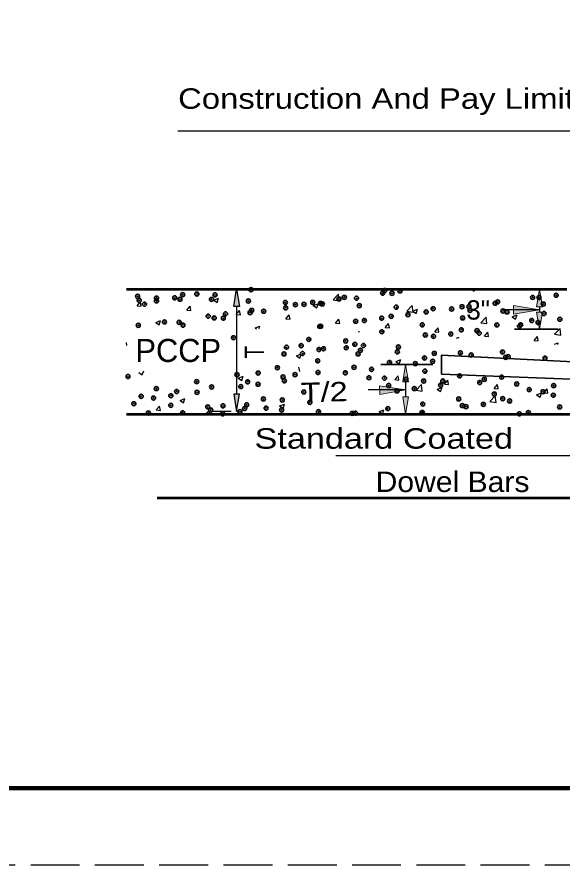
# Model space of a CAD drawing. Extents: x -26.7 to 8.7, y -11.7 to 10.3.
# Drawn here: x -11.96 to -8.42, y -11.73 to -6.21 of the extents above; entities that cross this region are included whole.
import ezdxf

# ---------------------------------------------------------------- set-up
doc = ezdxf.new("R2010")
doc.units = 0
doc.header["$LTSCALE"] = 0.053
doc.header["$PDMODE"] = 32
doc.header["$PDSIZE"] = 0.0265
doc.linetypes.add('LONG_DASHED', pattern=[7.5, 6, -1.5])
for name, color, linetype, lineweight in [('1', 7, 'Continuous', 35), ('3', 7, 'Continuous', 25), ('5', 7, 'Continuous', 13)]:
    doc.layers.add(name, color=color, linetype=linetype, lineweight=lineweight)

msp = doc.modelspace()

# ---------------------------------------------------------------- hatches: boundary and pattern name
at = {"layer": '1'}
for points in [[(-10.51658, -8.09508), (-10.55408, -8.09508), (-10.53533, -7.98258), (-10.53533, -7.98258)], [(-8.547, -8.09692), (-8.5845, -8.09692), (-8.56575, -7.98442), (-8.56575, -7.98442)], [(-8.547, -8.131), (-8.5845, -8.131), (-8.56575, -8.2435), (-8.56575, -8.2435)], [(-9.4175, -8.58558), (-9.455, -8.58558), (-9.43625, -8.47308), (-9.43625, -8.47308)], [(-10.51658, -8.66575), (-10.55408, -8.66575), (-10.53533, -8.77825), (-10.53533, -8.77825)], [(-9.4175, -8.68167), (-9.455, -8.68167), (-9.43625, -8.79417), (-9.43625, -8.79417)]]:
    msp.add_hatch(color=256, dxfattribs=at).paths.add_polyline_path(points)
at = {"layer": '3'}
for points in [[(-8.7345, -8.089), (-8.7345, -8.14525), (-8.56575, -8.11658), (-8.56575, -8.11658)], [(-9.60525, -8.61017), (-9.60475, -8.66642), (-9.43625, -8.63667), (-9.43625, -8.63667)]]:
    msp.add_hatch(color=256, dxfattribs=at).paths.add_polyline_path(points)

# ---------------------------------------------------------------- linework, layer by layer
at = {"layer": '1', "lineweight": 53}
for p, q in [((-11.25133, -7.98258), (-8.38742, -7.98258)), ((-11.25133, -8.79417), (-5.145, -8.79417)), ((-11.05133, -9.33908), (-5.145, -9.33908))]:
    msp.add_line(p, q, dxfattribs=at)
at = {"layer": '1', "lineweight": 25}
for p, q in [((-10.58417, -7.98258), (-10.69733, -7.98258)), ((-10.351, -7.98258), (-10.34842, -7.98308)), ((-10.34842, -7.98308), (-10.3485, -7.98258)), ((-9.00833, -7.98258), (-8.98967, -7.99525)), ((-8.98967, -7.99525), (-8.9855, -7.98258)), ((-10.68358, -8.05317), (-10.65208, -8.04108)), ((-10.66117, -8.06833), (-10.65208, -8.04108)), ((-9.90817, -8.05133), (-9.87308, -8.01483)), ((-9.86817, -8.05758), (-9.87308, -8.01483)), ((-11.18275, -8.091), (-11.16117, -8.06508)), ((-11.18275, -8.091), (-11.156, -8.09333)), ((-11.156, -8.09333), (-11.16117, -8.06508)), ((-10.86008, -8.11917), (-10.83833, -8.0935)), ((-10.83308, -8.12167), (-10.83833, -8.0935)), ((-10.68358, -8.05317), (-10.66125, -8.06833)), ((-10.53533, -8.09508), (-10.53533, -8.66575)), ((-10.03692, -8.08917), (-10.00542, -8.07708)), ((-10.03692, -8.08917), (-10.0145, -8.10433)), ((-10.0145, -8.10442), (-10.00542, -8.07708)), ((-9.90817, -8.05133), (-9.86817, -8.05758)), ((-9.428, -8.12583), (-9.39283, -8.08933)), ((-9.38783, -8.13208), (-9.39283, -8.08933)), ((-8.56575, -8.09692), (-8.56575, -8.131)), ((-10.86008, -8.11917), (-10.83308, -8.12167)), ((-10.53725, -8.1475), (-10.51558, -8.12167)), ((-10.53725, -8.1475), (-10.51042, -8.14983)), ((-10.51042, -8.14983), (-10.51558, -8.12167)), ((-10.2145, -8.17575), (-10.19275, -8.14983)), ((-10.18767, -8.17808), (-10.19275, -8.14983)), ((-9.428, -8.12583), (-9.38783, -8.13208)), ((-9.39008, -8.12533), (-9.35858, -8.11308)), ((-9.39008, -8.12533), (-9.36775, -8.14042)), ((-9.36775, -8.14042), (-9.35858, -8.11317)), ((-8.7435, -8.16133), (-8.712, -8.14917)), ((-8.72108, -8.1765), (-8.71192, -8.14917)), ((-11.06167, -8.19833), (-11.03017, -8.18625)), ((-11.06167, -8.19833), (-11.03933, -8.2135)), ((-11.03933, -8.2135), (-11.03017, -8.18625)), ((-10.2145, -8.17575), (-10.18767, -8.17808)), ((-9.89175, -8.20392), (-9.87008, -8.17808)), ((-9.89175, -8.20392), (-9.86483, -8.20633)), ((-9.86483, -8.20642), (-9.87008, -8.17808)), ((-9.569, -8.23225), (-9.54725, -8.20642)), ((-9.54208, -8.23458), (-9.54725, -8.20642)), ((-9.54208, -8.23458), (-9.54725, -8.20642)), ((-8.94758, -8.20033), (-8.91267, -8.16375)), ((-8.94758, -8.20033), (-8.90767, -8.2065)), ((-8.90767, -8.2065), (-8.91267, -8.16383)), ((-8.7435, -8.16133), (-8.72108, -8.17642)), ((-10.415, -8.23433), (-10.3835, -8.22225)), ((-10.415, -8.23433), (-10.40675, -8.23983)), ((-10.3895, -8.24008), (-10.3835, -8.22225)), ((-9.74167, -8.26017), (-9.73675, -8.25833)), ((-9.73742, -8.2605), (-9.73675, -8.25833)), ((-9.569, -8.23225), (-9.54208, -8.23458)), ((-9.24617, -8.2605), (-9.2245, -8.23458)), ((-9.24617, -8.2605), (-9.21925, -8.26275)), ((-9.21925, -8.26283), (-9.2245, -8.23458)), ((-8.92342, -8.28858), (-8.90175, -8.26283)), ((-8.89658, -8.29108), (-8.90175, -8.26283)), ((-8.46742, -8.27483), (-8.43233, -8.23825)), ((-8.42742, -8.28108), (-8.43233, -8.23833)), ((-9.10508, -8.30017), (-9.09008, -8.29433)), ((-9.09225, -8.301), (-9.09008, -8.29433)), ((-8.92342, -8.28858), (-8.89658, -8.29108)), ((-8.60075, -8.317), (-8.579, -8.29108)), ((-8.60075, -8.317), (-8.57375, -8.31925)), ((-8.57375, -8.31933), (-8.579, -8.29108)), ((-8.46742, -8.27483), (-8.42742, -8.281)), ((-11.24925, -8.347), (-11.25133, -8.32942)), ((-11.25133, -8.34667), (-11.24925, -8.347)), ((-8.4685, -8.34008), (-8.44333, -8.3305)), ((-8.447, -8.3415), (-8.44333, -8.3305)), ((-10.14642, -8.41558), (-10.11492, -8.40342)), ((-10.14642, -8.41558), (-10.11492, -8.40342)), ((-10.14642, -8.41558), (-10.124, -8.43067)), ((-10.124, -8.43075), (-10.11492, -8.40342)), ((-10.12508, -8.51658), (-10.13033, -8.48842)), ((-9.49958, -8.45167), (-9.46808, -8.43942)), ((-9.49958, -8.45167), (-9.47725, -8.46675)), ((-9.47725, -8.46675), (-9.46808, -8.43942)), ((-11.17117, -8.52475), (-11.14883, -8.53975)), ((-11.14883, -8.53975), (-11.13967, -8.51258)), ((-9.5065, -8.57067), (-9.48492, -8.54483)), ((-9.47967, -8.57308), (-9.48492, -8.54483)), ((-10.5245, -8.56075), (-10.493, -8.54858)), ((-10.5245, -8.56075), (-10.50208, -8.57575)), ((-10.50208, -8.57583), (-10.493, -8.54858)), ((-9.5065, -8.57067), (-9.47967, -8.57308)), ((-9.43625, -8.58558), (-9.43625, -8.68167)), ((-9.18375, -8.599), (-9.16208, -8.57308)), ((-9.18375, -8.599), (-9.15683, -8.60125)), ((-9.15683, -8.60133), (-9.16208, -8.57317)), ((-9.36825, -8.63875), (-9.33317, -8.60208)), ((-9.36825, -8.63875), (-9.32825, -8.64483)), ((-9.32825, -8.64483), (-9.33317, -8.60208)), ((-9.23108, -8.63275), (-9.19958, -8.62075)), ((-9.23108, -8.63275), (-9.20858, -8.64783)), ((-9.20858, -8.64783), (-9.19958, -8.62075)), ((-8.861, -8.62725), (-8.83933, -8.60133)), ((-8.861, -8.62725), (-8.83408, -8.6295)), ((-8.83408, -8.6295), (-8.83933, -8.60133)), ((-8.53817, -8.65533), (-8.5165, -8.6295)), ((-8.53817, -8.65533), (-8.51142, -8.65767)), ((-8.51142, -8.65783), (-8.5165, -8.62958)), ((-10.90258, -8.70583), (-10.87108, -8.69367)), ((-10.90258, -8.70583), (-10.88017, -8.721)), ((-10.88017, -8.721), (-10.87108, -8.69367)), ((-8.888, -8.71308), (-8.85292, -8.67667)), ((-8.84792, -8.71942), (-8.85292, -8.67667)), ((-8.58433, -8.66883), (-8.55283, -8.65675)), ((-8.58433, -8.66883), (-8.562, -8.68383)), ((-8.562, -8.68383), (-8.55283, -8.65675)), ((-11.05792, -8.76792), (-11.03625, -8.74208)), ((-11.03108, -8.77042), (-11.03625, -8.74225)), ((-10.25592, -8.74192), (-10.22442, -8.72983)), ((-10.25592, -8.74192), (-10.2335, -8.757)), ((-10.2335, -8.757), (-10.22442, -8.72983)), ((-9.60908, -8.77792), (-9.57758, -8.76583)), ((-9.58675, -8.793), (-9.57758, -8.76583)), ((-8.888, -8.71308), (-8.84792, -8.71942)), ((-11.05792, -8.76792), (-11.03108, -8.77042)), ((-10.73342, -8.79417), (-10.7135, -8.77042)), ((-10.70908, -8.79417), (-10.7135, -8.77042)), ((-10.57025, -8.77825), (-10.69733, -8.77825)), ((-9.60908, -8.77792), (-9.58675, -8.793))]:
    msp.add_line(p, q, dxfattribs=at)
at = {"layer": '1', "lineweight": 13}
for p, q in [((-8.44367, -7.98442), (-8.72775, -7.98442)), ((-9.47033, -8.79417), (-9.59825, -8.79417))]:
    msp.add_line(p, q, dxfattribs=at)
at = {"layer": '1'}
for p, q in [((-8.44367, -8.2435), (-8.72775, -8.2435)), ((-9.25917, -8.47308), (-9.59825, -8.47308))]:
    msp.add_line(p, q, dxfattribs=at)
at = {"layer": '1', "linetype": 'LONG_DASHED', "lineweight": 25}
msp.add_line((8.50758, -11.72625), (-26.69242, -11.72625), dxfattribs=at)
at = {"layer": '1', "lineweight": 158}
msp.add_lwpolyline([(8.42425, 9.77375), (8.42425, -11.22625), (-24.07575, -11.22625)], dxfattribs=at)
at = {"layer": '1', "lineweight": 25}
for points in [[(-10.51658, -8.09508), (-10.55408, -8.09508), (-10.53533, -7.98258), (-10.53533, -7.98258)], [(-10.51658, -8.66575), (-10.55408, -8.66575), (-10.53533, -8.77825), (-10.53533, -8.77825)]]:
    msp.add_lwpolyline(points, close=True, dxfattribs=at)
at = {"layer": '1', "lineweight": 13}
for points in [[(-8.547, -8.09692), (-8.5845, -8.09692), (-8.56575, -7.98442), (-8.56575, -7.98442)], [(-8.547, -8.131), (-8.5845, -8.131), (-8.56575, -8.2435), (-8.56575, -8.2435)], [(-9.4175, -8.58558), (-9.455, -8.58558), (-9.43625, -8.47308), (-9.43625, -8.47308)], [(-9.4175, -8.68167), (-9.455, -8.68167), (-9.43625, -8.79417), (-9.43625, -8.79417)]]:
    msp.add_lwpolyline(points, close=True, dxfattribs=at)
at = {"layer": '1'}
msp.add_lwpolyline([(-9.20292, -8.536), (-7.57208, -8.59825), (-7.57208, -8.49383), (-9.20292, -8.41042)], close=True, dxfattribs=at)
for p in [(-10.44225, -7.98558), (-9.57225, -7.99092), (-9.47317, -7.99375), (-11.17917, -8.02875), (-11.16925, -8.055), (-11.05658, -8.04025), (-11.05625, -8.05875), (-10.93883, -8.03883), (-10.90325, -8.04817), (-10.88625, -8.01775), (-10.79383, -8.01375), (-10.69867, -8.049), (-10.676, -8.01933), (-10.4585, -8.05908), (-9.87008, -8.04592), (-9.83467, -8.03592), (-9.75567, -8.04108), (-9.58583, -8.0085), (-9.52467, -8.0095), (-8.61067, -8.03625), (-8.56958, -8.03658), (-8.457, -8.02183), (-11.13433, -8.07983), (-10.21817, -8.06925), (-10.21658, -8.10375), (-10.15317, -8.08308), (-10.09708, -8.08108), (-10.04042, -8.06842), (-9.98933, -8.07483), (-9.978, -8.07933), (-9.73775, -8.08958), (-9.4975, -8.09967), (-9.25733, -8.10983), (-9.137, -8.11125), (-9.06908, -8.09667), (-9.02425, -8.0965), (-8.85383, -8.074), (-8.838, -8.06508), (-8.54108, -8.07925), (-10.72042, -8.15783), (-10.68142, -8.16925), (-10.622, -8.17117), (-10.60775, -8.143), (-10.44767, -8.1355), (-10.43725, -8.12058), (-10.3595, -8.12617), (-9.59158, -8.17117), (-9.53008, -8.15925), (-9.42117, -8.14875), (-9.30275, -8.13042), (-9.06592, -8.16933), (-9.01708, -8.12008), (-8.8035, -8.12433), (-8.77692, -8.13025), (-8.53658, -8.14033), (-11.175, -8.21775), (-11.00458, -8.19525), (-10.90875, -8.19792), (-10.88442, -8.21625), (-9.99492, -8.22475), (-9.98842, -8.22333), (-9.76108, -8.191), (-9.70425, -8.18592), (-9.32833, -8.21433), (-8.84342, -8.21483), (-8.69558, -8.22308), (-8.68808, -8.21408), (-8.61608, -8.18608), (-8.57542, -8.19925), (-8.43317, -8.17808), (-9.59075, -8.25942), (-9.30825, -8.28025), (-9.14258, -8.274), (-9.0745, -8.24658), (-8.97225, -8.2515), (-8.95808, -8.26825), (-10.55567, -8.29808), (-10.06558, -8.30933), (-9.8255, -8.31942), (-9.25525, -8.28883), (-10.211, -8.35975), (-10.11575, -8.34958), (-10.00033, -8.3745), (-9.97067, -8.36983), (-9.82258, -8.3635), (-9.76658, -8.34075), (-9.7305, -8.38), (-9.71, -8.34858), (-9.49033, -8.39017), (-9.483, -8.35825), (-8.80642, -8.39158), (-10.22758, -8.40333), (-10.10675, -8.40083), (-10.00783, -8.44833), (-9.74542, -8.40333), (-9.31367, -8.43008), (-9.25017, -8.40025), (-9.08, -8.39633), (-9.00983, -8.41042), (-8.78625, -8.42575), (-8.76967, -8.42058), (-8.5295, -8.43075), (-10.27025, -8.49333), (-9.772, -8.49058), (-9.65783, -8.50375), (-9.541, -8.45883), (-9.37367, -8.46625), (-9.26108, -8.45133), (-11.24142, -8.55025), (-10.53275, -8.53842), (-10.39542, -8.52792), (-10.23308, -8.55308), (-10.15508, -8.53808), (-10.00583, -8.52433), (-9.82825, -8.52608), (-9.67475, -8.5585), (-9.31108, -8.51575), (-9.0855, -8.54617), (-8.81217, -8.55417), (-10.79517, -8.58342), (-10.46408, -8.58483), (-10.39558, -8.60083), (-10.22525, -8.57842), (-9.5735, -8.56083), (-9.5465, -8.60875), (-9.43442, -8.56858), (-9.31925, -8.57992), (-9.209, -8.6065), (-9.19425, -8.57875), (-8.95408, -8.58892), (-8.92475, -8.56908), (-8.71392, -8.599), (-8.47358, -8.60917), (-11.0575, -8.62858), (-10.92517, -8.64742), (-10.7925, -8.65308), (-10.69783, -8.61858), (-10.50825, -8.61558), (-10.0985, -8.65083), (-9.49208, -8.64375), (-9.37942, -8.629), (-8.85983, -8.66425), (-8.63258, -8.6355), (-8.54242, -8.64908), (-11.15617, -8.679), (-11.0755, -8.69033), (-10.96283, -8.6755), (-10.36092, -8.69583), (-10.2385, -8.703), (-10.05942, -8.71833), (-9.09092, -8.69592), (-8.80483, -8.69425), (-8.76008, -8.70925), (-8.47583, -8.67183), (-11.20358, -8.72742), (-10.96342, -8.73758), (-10.72325, -8.74767), (-10.70333, -8.76833), (-10.62325, -8.74092), (-10.514, -8.77825), (-10.483, -8.758), (-10.46967, -8.73458), (-10.3435, -8.75583), (-10.24283, -8.76808), (-10.00258, -8.77825), (-9.552, -8.7585), (-9.32467, -8.72967), (-9.06725, -8.73925), (-9.04325, -8.7465), (-8.9305, -8.73175), (-8.43458, -8.74792), (-11.10875, -8.788), (-10.88567, -8.78608), (-10.62667, -8.79308), (-9.783, -8.79025), (-9.76242, -8.78842), (-9.32975, -8.78425), (-9.32742, -8.784), (-8.697, -8.793), (-8.638, -8.78517)]:
    msp.add_point(p, dxfattribs=at)
at = {"layer": '3'}
for p, q in [((-6.74675, -6.955), (-10.91683, -6.955)), ((-8.56575, -8.11658), (-8.81025, -8.11658)), ((-9.43625, -8.63667), (-9.68033, -8.63667))]:
    msp.add_line(p, q, dxfattribs=at)
at = {"layer": '3', "lineweight": 13}
for points in [[(-8.7345, -8.089), (-8.7345, -8.14525), (-8.56575, -8.11658), (-8.56575, -8.11658)], [(-9.60525, -8.61017), (-9.60475, -8.66642), (-9.43625, -8.63667), (-9.43625, -8.63667)]]:
    msp.add_lwpolyline(points, close=True, dxfattribs=at)
at = {"layer": '3'}
msp.add_lwpolyline([(-8.29975, -8.64675), (-7.87725, -9.06683), (-9.891, -9.06683)], dxfattribs=at)
at = {"layer": '5', "lineweight": 25}
for p, q in [((-10.52792, -7.98258), (-10.52783, -7.98258)), ((-10.53533, -8.77825), (-10.53525, -8.77825))]:
    msp.add_line(p, q, dxfattribs=at)
at = {"layer": '5'}
for p, q in [((-8.56575, -8.2435), (-8.56567, -8.2435)), ((-9.20292, -8.47308), (-9.20275, -8.47308)), ((-9.43625, -8.79417), (-9.43617, -8.79417)), ((-9.41408, -8.79417), (-9.414, -8.79417))]:
    msp.add_line(p, q, dxfattribs=at)
msp.add_point((-10.514, -8.77825), dxfattribs=at)

# ---------------------------------------------------------------- texts
at = {"layer": '3'}
for s, width, p in [('Construction And Pay Limit For ', 1.2, (-10.91575, -6.80975)), ('Standard Coated', 1.25, (-10.41875, -9.01942)), ('Dowel Bars', 1.1, (-9.63133, -9.30108))]:
    msp.add_text(s, height=0.133, dxfattribs=dict(at, width=width)).set_placement(p)
for s, height, p in [('3"', 0.126, (-9.04117, -8.18025)), ('PCCP', 0.1499, (-11.19333, -8.45575))]:
    msp.add_text(s, height=height, dxfattribs=at).set_placement(p)
for s, rotation, width, p in [('T', 90, 0.8, (-10.35675, -8.433)), ('T/2', 1.337, 1.25, (-10.11608, -8.71708))]:
    msp.add_text(s, height=0.126, rotation=rotation, dxfattribs=dict(at, width=width)).set_placement(p)

doc.saveas('drawing.dxf')
